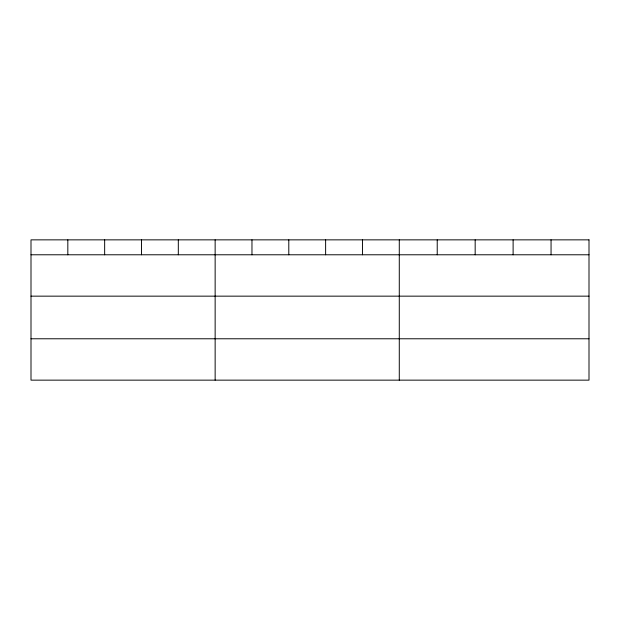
<?xml version="1.0" encoding="UTF-8"?>
<svg xmlns="http://www.w3.org/2000/svg" width="620" height="620" viewBox="0 0 620 620"><rect width="100%" height="100%" fill="white"/><g stroke="black" fill="none" stroke-linecap="round" stroke-linejoin="round"><path stroke-width="0.93" d="M31 254.781L589 254.781M31 296.151L589 296.151M31 338.776L589 338.776M551.056 239.855L551.056 254.781M513.112 239.855L513.112 254.781M475.168 239.855L475.168 254.781M437.224 239.855L437.224 254.781M399.28 239.855L399.28 380.145M362.452 239.855L362.452 254.781M325.624 239.855L325.624 254.781M288.796 239.855L288.796 254.781M251.968 239.855L251.968 254.781M215.14 239.855L215.14 380.145M178.312 239.855L178.312 254.781M141.484 239.855L141.484 254.781M104.656 239.855L104.656 254.781M67.828 239.855L67.828 254.781M589 239.855L31 239.855L31 380.145L589 380.145L589 239.855"/></g></svg>
